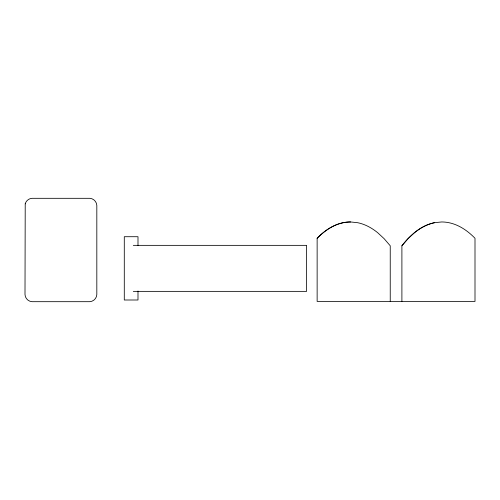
<?xml version="1.0" encoding="UTF-8"?>
<svg xmlns="http://www.w3.org/2000/svg" width="500" height="500" viewBox="0 0 500 500"><rect width="100%" height="100%" fill="white"/><g stroke="black" fill="none" stroke-linecap="round" stroke-linejoin="round"><path stroke-width="0.75" d="M401.9 301.425L401.9 245.781L408.031 238.656L414.412 232.744A178.206 79.7 -90 0 1 434.594 222.688L441.5 221.975A178.206 79.7 -90 0 1 475 238.281L475 301.425L317.137 301.425L317.137 238.281A178.206 79.7 -90 0 1 350.644 221.975L357.544 222.688A178.206 79.7 -90 0 1 377.725 232.744L384.106 238.656L390.238 245.781L390.238 301.425M133.3 245.35L306.613 245.35L306.613 291.363L133.3 291.363M137.994 245.681L137.994 236.713L124.288 236.713L124.288 300L137.994 300L137.994 291.038M317.137 238.281A178.206 79.7 90 0 1 350.644 221.975M401.9 245.781A178.206 79.7 90 0 1 434.594 222.688M25.219 203.844L25 294.506C25.075 298.3 28.413 301.625 32.212 301.688L89.606 301.688C93.406 301.625 96.744 298.3 96.819 294.506L96.819 205.481C96.737 201.725 93.469 198.406 89.706 198.312L32.113 198.312C28.919 198.406 26.075 200.787 25.219 203.844"/></g></svg>
